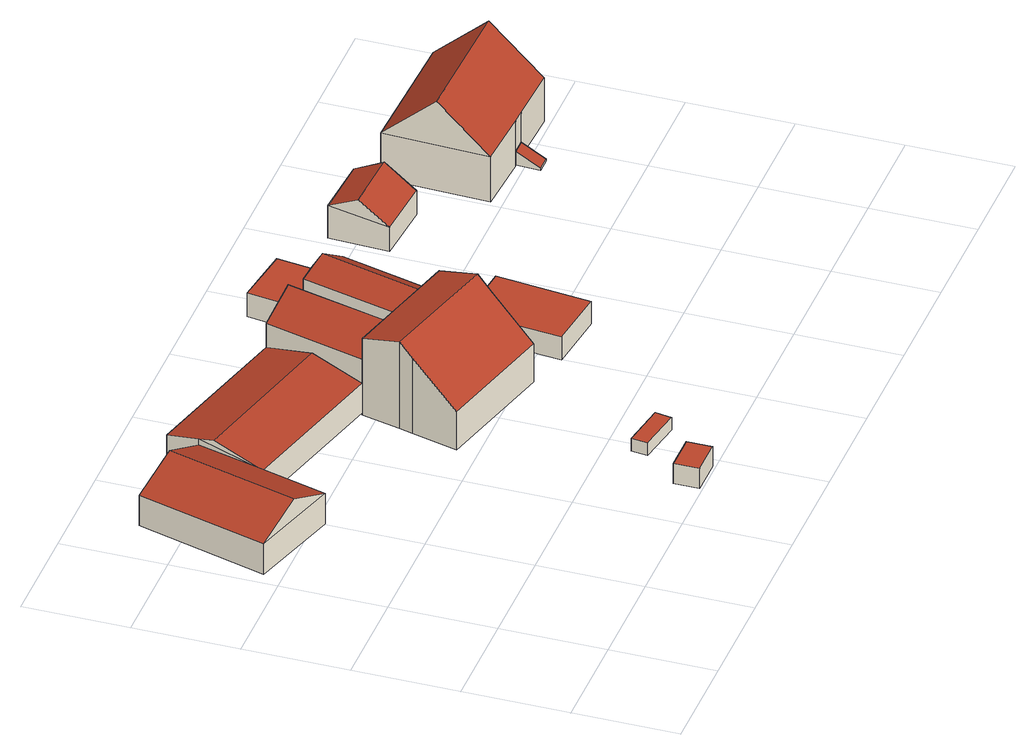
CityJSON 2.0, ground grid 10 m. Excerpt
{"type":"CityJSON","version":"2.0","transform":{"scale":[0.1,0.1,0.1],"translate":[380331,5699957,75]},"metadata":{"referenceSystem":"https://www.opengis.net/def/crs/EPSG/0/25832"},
"CityObjects":{
"building1":{"type":"Building","attributes":{"Gemeindeschluessel":"05911000","Geometrietyp2DReferenz":"3000","function":"31001_2010","roofType":"5000","measuredHeight":5.38,"storeysAboveGround":1},"geometry":[{"type":"Solid","lod":"2","boundaries":[[[[0,1,2,3]],[[4,5,1,0]],[[6,7,5,4]],[[8,9,7,6]],[[3,2,9,8]],[[10,0,3,11]],[[6,4,10,11,8]],[[0,10,4]],[[8,11,3]],[[1,5,7,9,2]]]],"semantics":{"surfaces":[{"type":"WallSurface"},{"type":"RoofSurface"},{"type":"GroundSurface"}],"values":[[0,0,0,0,0,1,1,0,0,2]]}}]},
"building2":{"type":"Building","attributes":{"Gemeindeschluessel":"05911000","Geometrietyp2DReferenz":"3000","function":"31001_2523","roofType":"1000","measuredHeight":2.16},"geometry":[{"type":"Solid","lod":"2","boundaries":[[[[12,13,14,15]],[[16,17,13,12]],[[18,19,17,16]],[[15,14,19,18]],[[16,12,15,18]],[[13,17,19,14]]]],"semantics":{"surfaces":[{"type":"WallSurface"},{"type":"RoofSurface"},{"type":"GroundSurface"}],"values":[[0,0,0,0,1,2]]}}]},
"building3":{"type":"Building","attributes":{"Gemeindeschluessel":"05911000","Geometrietyp2DReferenz":"3000","function":"31001_2010","roofType":"5000","measuredHeight":4.34,"storeysAboveGround":1},"geometry":[{"type":"Solid","lod":"2","boundaries":[[[[20,5,7,21]],[[22,23,5,20]],[[24,25,23,22]],[[26,27,25,24]],[[21,7,27,26]],[[24,22,20,28,29]],[[29,28,21,26]],[[21,28,20]],[[24,29,26]],[[5,23,25,27,7]]]],"semantics":{"surfaces":[{"type":"WallSurface"},{"type":"RoofSurface"},{"type":"GroundSurface"}],"values":[[0,0,0,0,0,1,1,0,0,2]]}}]},
"building4":{"type":"Building","attributes":{"Gemeindeschluessel":"05911000","Geometrietyp2DReferenz":"3000","function":"51009_1610","roofType":"1000","measuredHeight":1.33},"geometry":[{"type":"Solid","lod":"2","boundaries":[[[[30,31,32,33]],[[34,35,31,30]],[[36,37,35,34]],[[33,32,37,36]],[[34,30,33,36]],[[31,35,37,32]]]],"semantics":{"surfaces":[{"type":"WallSurface"},{"type":"RoofSurface"},{"type":"GroundSurface"}],"values":[[0,0,0,0,1,2]]}}]},
"building5":{"type":"Building","attributes":{"Gemeindeschluessel":"05911000","Geometrietyp2DReferenz":"3000","function":"31001_1010","roofType":"3100","measuredHeight":9.05,"storeysAboveGround":1},"address":[{"country":"Germany","locality":"Bochum","thoroughfareNumber":"309","thoroughfareName":"Hevener Str."}],"geometry":[{"type":"Solid","lod":"2","boundaries":[[[[38,39,40,41]],[[42,43,39,38]],[[44,45,43,42]],[[46,47,45,44]],[[48,49,47,46]],[[50,51,49,48]],[[52,53,51,50]],[[54,55,53,52]],[[41,40,55,54]],[[48,46,44,42,50]],[[38,41,54,52,50,42]],[[39,43,45,47,49,51,53,55,40]]]],"semantics":{"surfaces":[{"type":"WallSurface"},{"type":"RoofSurface"},{"type":"GroundSurface"}],"values":[[0,0,0,0,0,0,0,0,0,1,1,2]]}}]},
"building6":{"type":"Building","attributes":{"Gemeindeschluessel":"05911000","Geometrietyp2DReferenz":"3000","function":"31001_1010","roofType":"3100","measuredHeight":7.67,"storeysAboveGround":1},"geometry":[{"type":"Solid","lod":"2","boundaries":[[[[56,25,27,57]],[[58,59,25,56]],[[60,61,59,58]],[[57,27,61,60]],[[56,62,58]],[[60,63,57]],[[57,63,62,56]],[[58,62,63,60]],[[25,59,61,27]]]],"semantics":{"surfaces":[{"type":"WallSurface"},{"type":"RoofSurface"},{"type":"GroundSurface"}],"values":[[0,0,0,0,0,0,1,1,2]]}}]},
"building7":{"type":"Building","attributes":{"Gemeindeschluessel":"05911000","Geometrietyp2DReferenz":"3000","function":"31001_1010","roofType":"5000","measuredHeight":7.68,"storeysAboveGround":1},"geometry":[{"type":"Solid","lod":"2","boundaries":[[[[64,59,61,65]],[[66,67,59,64]],[[68,69,67,66]],[[70,71,69,68]],[[65,61,71,70]],[[68,72,73,70]],[[72,66,64,65,73]],[[66,72,68]],[[70,73,65]],[[59,67,69,71,61]]]],"semantics":{"surfaces":[{"type":"WallSurface"},{"type":"RoofSurface"},{"type":"GroundSurface"}],"values":[[0,0,0,0,0,1,1,0,0,2]]}}]},
"building8":{"type":"Building","attributes":{"Gemeindeschluessel":"05911000","Geometrietyp2DReferenz":"3000","function":"31001_2463","roofType":"1000","measuredHeight":2.33,"storeysAboveGround":1},"geometry":[{"type":"Solid","lod":"2","boundaries":[[[[74,75,76,77]],[[78,79,75,74]],[[80,81,79,78]],[[77,76,81,80]],[[78,74,77,80]],[[75,79,81,76]]]],"semantics":{"surfaces":[{"type":"WallSurface"},{"type":"RoofSurface"},{"type":"GroundSurface"}],"values":[[0,0,0,0,1,2]]}}]},
"building9":{"type":"Building","attributes":{"Gemeindeschluessel":"05911000","Geometrietyp2DReferenz":"3000","function":"31001_2723","roofType":"1000","measuredHeight":2.44,"storeysAboveGround":1},"geometry":[{"type":"Solid","lod":"2","boundaries":[[[[82,83,84,85]],[[86,87,83,82]],[[88,89,87,86]],[[90,91,89,88]],[[92,93,91,90]],[[85,84,93,92]],[[90,88,86,82,85,92]],[[83,87,89,91,93,84]]]],"semantics":{"surfaces":[{"type":"WallSurface"},{"type":"RoofSurface"},{"type":"GroundSurface"}],"values":[[0,0,0,0,0,0,1,2]]}}]},
"building10":{"type":"Building","attributes":{"Gemeindeschluessel":"05911000","Geometrietyp2DReferenz":"3000","function":"31001_1222","roofType":"3100","measuredHeight":4.73,"storeysAboveGround":1},"geometry":[{"type":"Solid","lod":"2","boundaries":[[[[94,95,96,97]],[[98,99,95,94]],[[100,101,99,98]],[[97,96,101,100]],[[94,102,98]],[[100,103,97]],[[97,103,102,94]],[[98,102,103,100]],[[95,99,101,96]]]],"semantics":{"surfaces":[{"type":"WallSurface"},{"type":"RoofSurface"},{"type":"GroundSurface"}],"values":[[0,0,0,0,0,0,1,1,2]]}}]},
"building11":{"type":"Building","attributes":{"Gemeindeschluessel":"05911000","Geometrietyp2DReferenz":"3000","function":"31001_1010","roofType":"2100","measuredHeight":1.39},"geometry":[{"type":"Solid","lod":"2","boundaries":[[[[104,105,106,107]],[[108,109,105,104]],[[110,111,109,108]],[[107,106,111,110]],[[108,104,107,110]],[[105,109,111,106]]]],"semantics":{"surfaces":[{"type":"WallSurface"},{"type":"RoofSurface"},{"type":"GroundSurface"}],"values":[[0,0,0,0,1,2]]}}]},
"building12":{"type":"Building","attributes":{"Gemeindeschluessel":"05911000","Geometrietyp2DReferenz":"3000","function":"31001_1010","roofType":"5000","measuredHeight":9.27,"storeysAboveGround":1},"address":[{"country":"Germany","locality":"Bochum","thoroughfareNumber":"311","thoroughfareName":"Hevener Str."}],"geometry":[{"type":"Solid","lod":"2","boundaries":[[[[112,113,114,115]],[[116,117,113,112]],[[118,119,117,116]],[[120,121,119,118]],[[122,123,121,120]],[[115,114,123,122]],[[116,112,124,125]],[[118,125,124,115,122,120]],[[115,124,112]],[[116,125,118]],[[113,117,119,121,123,114]]]],"semantics":{"surfaces":[{"type":"WallSurface"},{"type":"RoofSurface"},{"type":"GroundSurface"}],"values":[[0,0,0,0,0,0,1,1,0,0,2]]}}]}
},
"vertices":[
[44,441,42],[44,441,10],[9,316,10],[9,316,42],[131,416,43],[131,416,10],[115,352,42],[115,352,10],[98,290,42],[98,290,10],[88,428,63],[53,303,63],
[247,24,34],[247,24,13],[247,0,13],[247,0,34],[282,24,34],[282,24,13],[282,0,34],[282,0,13],
[131,416,49],[115,352,41],[139,448,41],[139,448,10],[291,409,41],[291,409,10],[266,313,41],[266,313,10],[128,401,53],[279,363,53],
[290,77,20],[290,77,7],[288,61,7],[288,61,20],[334,70,20],[334,70,7],[331,54,20],[331,54,7],
[253,263,87],[253,263,8],[242,219,8],[242,219,48],[257,276,99],[257,276,8],[266,313,88],[266,313,8],[323,299,88],[323,299,8],[384,283,88],[384,283,8],[375,245,99],[375,245,8],[371,231,86],[371,231,8],[360,189,48],[360,189,8],
[291,409,66],[266,313,66],[347,394,66],[347,394,10],[323,299,67],[323,299,10],[324,400,87],[300,305,87],
[347,394,79],[323,299,79],[361,391,83],[361,391,10],[409,379,65],[409,379,10],[384,283,65],[384,283,10],[378,387,87],[353,291,87],
[408,266,32],[408,266,8],[399,177,8],[399,177,32],[468,260,32],[468,260,8],[458,170,32],[458,170,8],
[370,453,36],[370,453,11],[361,391,11],[361,391,36],[398,449,36],[398,449,11],[427,445,36],[427,445,11],[418,376,36],[418,376,11],[409,379,36],[409,379,11],
[557,419,50],[557,419,17],[496,422,17],[496,422,51],[554,361,42],[554,361,17],[494,365,42],[494,365,17],[556,391,64],[495,394,64],
[663,280,21],[663,280,19],[664,303,19],[664,303,33],[648,280,21],[648,280,19],[649,303,33],[649,303,19],
[594,407,66],[594,407,18],[591,306,18],[591,306,65],[723,403,66],[723,403,18],[720,301,64],[720,301,18],[664,303,64],[664,303,18],[649,303,65],[649,303,18],[593,356,111],[722,352,111]
]}
